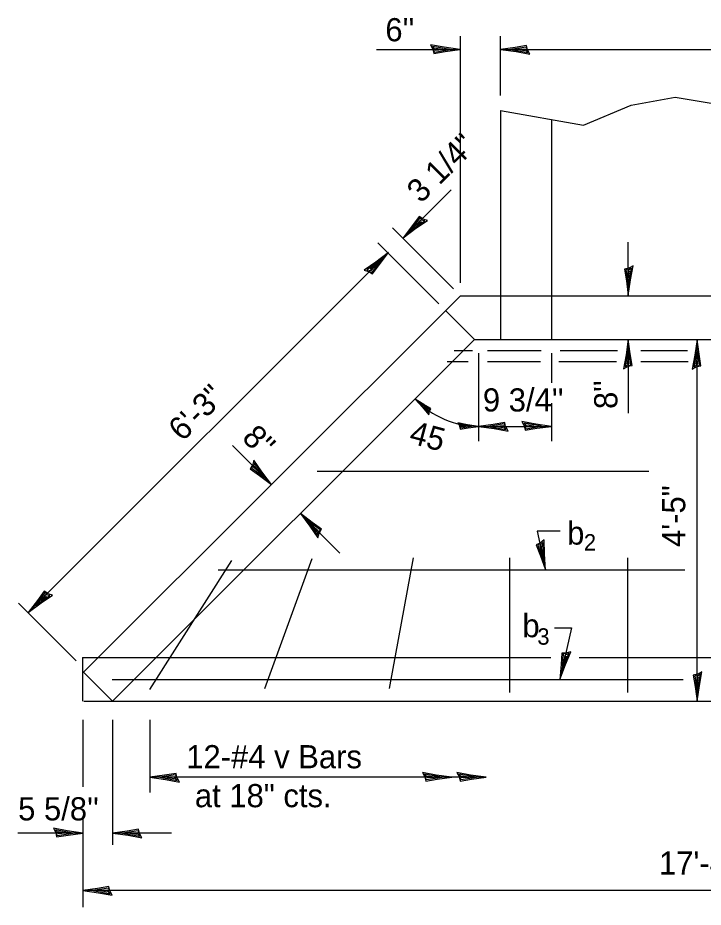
# Model space of a CAD drawing. Extents: x 1600368 to 1611368, y 1592561 to 1599146.
# Drawn here: x 1610819.7 to 1610891.2, y 1598861.8 to 1598954.6 of the extents above; entities that cross this region are included whole.
import ezdxf

# ---------------------------------------------------------------- set-up
doc = ezdxf.new("R2010")
doc.units = 0
for name, color, linetype in [('Design_EX_Roadway Dimensions', 7, 'Continuous'), ('Topo_Culvert Headwall', 7, 'Continuous'), ('Topo_Culverts', 7, 'Continuous'), ('Topo_Retaining Wall', 7, 'Continuous')]:
    doc.layers.add(name, color=color, linetype=linetype)

msp = doc.modelspace()

# ---------------------------------------------------------------- linework, layer by layer
at = {"layer": 'Design_EX_Roadway Dimensions'}
for p, q in [((1610865.899, 1598926.943), (1610865.899, 1598952.706)), ((1610870.063, 1598946.521), (1610870.063, 1598952.706)), ((1610857.133, 1598951.329), (1610865.899, 1598951.329)), ((1610870.063, 1598951.329), (1610922.024, 1598951.329)), ((1610859.918, 1598931.655), (1610864.933, 1598936.67)), ((1610865.172, 1598926.321), (1610858.805, 1598932.688)), ((1610863.622, 1598924.771), (1610857.255, 1598931.137)), ((1610883.399, 1598925.644), (1610883.399, 1598931.208)), ((1610820.802, 1598892.541), (1610858.37, 1598930.107)), ((1610883.399, 1598921.065), (1610883.399, 1598913.349)), ((1610890.576, 1598883.259), (1610890.576, 1598921.034)), ((1610867.775, 1598919.607), (1610867.775, 1598910.435)), ((1610875.374, 1598919.607), (1610875.374, 1598916.529)), ((1610875.374, 1598914.397), (1610875.374, 1598910.435)), ((1610867.775, 1598911.972), (1610875.374, 1598911.972)), ((1610846.163, 1598905.899), (1610842.102, 1598909.961)), ((1610853.318, 1598898.744), (1610849.195, 1598902.87)), ((1610876.273, 1598901.014), (1610873.904, 1598901.014)), ((1610873.904, 1598901.014), (1610874.757, 1598896.995)), ((1610825.785, 1598887.475), (1610819.767, 1598893.494)), ((1610875.681, 1598890.946), (1610877.458, 1598890.946)), ((1610877.458, 1598890.946), (1610876.257, 1598885.546)), ((1610826.486, 1598881.336), (1610826.486, 1598874.328)), ((1610829.585, 1598881.336), (1610829.585, 1598868.266)), ((1610833.484, 1598881.336), (1610833.484, 1598873.736)), ((1610868.578, 1598875.33), (1610833.484, 1598875.33)), ((1610826.486, 1598870.977), (1610826.486, 1598861.763)), ((1610826.486, 1598869.505), (1610819.705, 1598869.505)), ((1610835.731, 1598869.505), (1610829.585, 1598869.505)), ((1610965.618, 1598863.513), (1610826.486, 1598863.513))]:
    msp.add_line(p, q, dxfattribs=at)
for points in [[(1610863.007, 1598951.333), (1610863.109, 1598950.893), (1610864.299, 1598951.101), (1610865.832, 1598951.329), (1610864.189, 1598951.544), (1610862.749, 1598951.79), (1610863.17, 1598951.047), (1610864.799, 1598951.317), (1610862.974, 1598951.629), (1610863.25, 1598951.257), (1610864.015, 1598951.317), (1610863.277, 1598951.426)], [(1610872.889, 1598951.286), (1610872.792, 1598951.729), (1610871.602, 1598951.536), (1610870.063, 1598951.329), (1610871.703, 1598951.093), (1610873.14, 1598950.827), (1610872.729, 1598951.576), (1610871.098, 1598951.329), (1610872.919, 1598950.992), (1610872.647, 1598951.368), (1610871.882, 1598951.318), (1610872.618, 1598951.199)], [(1610870.063, 1598944.958), (1610878.711, 1598943.424), (1610883.706, 1598945.506), (1610888.285, 1598946.338), (1610908.269, 1598943.008), (1610911.601, 1598945.091), (1610922.024, 1598944.958)], [(1610861.946, 1598933.623), (1610861.565, 1598933.869), (1610860.858, 1598932.89), (1610859.918, 1598931.655), (1610861.245, 1598932.648), (1610862.447, 1598933.477), (1610861.629, 1598933.717), (1610860.65, 1598932.386), (1610862.175, 1598933.434), (1610861.718, 1598933.51), (1610861.212, 1598932.934), (1610861.817, 1598933.369)], [(1610856.341, 1598928.139), (1610856.723, 1598927.895), (1610857.428, 1598928.874), (1610858.37, 1598930.107), (1610857.043, 1598929.114), (1610855.841, 1598928.289), (1610856.66, 1598928.048), (1610857.638, 1598929.378), (1610856.112, 1598928.329), (1610856.569, 1598928.254), (1610857.075, 1598928.828), (1610856.471, 1598928.393)], [(1610883.442, 1598928.47), (1610882.999, 1598928.373), (1610883.193, 1598927.181), (1610883.399, 1598925.644), (1610883.634, 1598927.284), (1610883.902, 1598928.72), (1610883.151, 1598928.31), (1610883.401, 1598926.677), (1610883.738, 1598928.498), (1610883.362, 1598928.228), (1610883.411, 1598927.461), (1610883.531, 1598928.197)], [(1610883.356, 1598918.24), (1610883.8, 1598918.336), (1610883.606, 1598919.528), (1610883.399, 1598921.065), (1610883.163, 1598919.425), (1610882.896, 1598917.988), (1610883.647, 1598918.399), (1610883.398, 1598920.032), (1610883.061, 1598918.211), (1610883.437, 1598918.481), (1610883.387, 1598919.247), (1610883.268, 1598918.511)], [(1610890.533, 1598918.209), (1610890.977, 1598918.305), (1610890.783, 1598919.496), (1610890.576, 1598921.034), (1610890.34, 1598919.395), (1610890.074, 1598917.958), (1610890.824, 1598918.369), (1610890.576, 1598920.001), (1610890.239, 1598918.18), (1610890.615, 1598918.451), (1610890.566, 1598919.217), (1610890.446, 1598918.479)], [(1610862.665, 1598913.536), (1610862.81, 1598913.819), (1610862.079, 1598914.243), (1610861.157, 1598914.814), (1610861.938, 1598913.957), (1610862.596, 1598913.176), (1610862.708, 1598913.764), (1610861.714, 1598914.354), (1610862.549, 1598913.364), (1610862.569, 1598913.687), (1610862.133, 1598913.999), (1610862.479, 1598913.608)], [(1610865.799, 1598912.002), (1610865.867, 1598911.693), (1610866.701, 1598911.829), (1610867.775, 1598911.972), (1610866.628, 1598912.138), (1610865.622, 1598912.324), (1610865.91, 1598911.799), (1610867.052, 1598911.974), (1610865.778, 1598912.209), (1610865.969, 1598911.947), (1610866.504, 1598911.982), (1610865.989, 1598912.064)], [(1610870.601, 1598911.929), (1610870.505, 1598912.373), (1610869.313, 1598912.179), (1610867.775, 1598911.972), (1610869.416, 1598911.736), (1610870.852, 1598911.47), (1610870.442, 1598912.22), (1610868.81, 1598911.972), (1610870.629, 1598911.635), (1610870.36, 1598912.011), (1610869.595, 1598911.962), (1610870.329, 1598911.842)], [(1610872.549, 1598912.015), (1610872.645, 1598911.574), (1610873.837, 1598911.766), (1610875.374, 1598911.972), (1610873.734, 1598912.209), (1610872.298, 1598912.475), (1610872.708, 1598911.725), (1610874.34, 1598911.975), (1610872.52, 1598912.311), (1610872.79, 1598911.935), (1610873.555, 1598911.984), (1610872.819, 1598912.104)], [(1610844.196, 1598907.927), (1610843.951, 1598907.547), (1610844.931, 1598906.839), (1610846.163, 1598905.899), (1610845.172, 1598907.226), (1610844.345, 1598908.43), (1610844.105, 1598907.609), (1610845.434, 1598906.631), (1610844.385, 1598908.156), (1610844.31, 1598907.699), (1610844.888, 1598907.193), (1610844.45, 1598907.797)], [(1610851.162, 1598900.842), (1610851.406, 1598901.222), (1610850.429, 1598901.928), (1610849.195, 1598902.87), (1610850.187, 1598901.543), (1610851.013, 1598900.338), (1610851.253, 1598901.159), (1610849.924, 1598902.138), (1610850.973, 1598900.612), (1610851.048, 1598901.07), (1610850.472, 1598901.574), (1610850.908, 1598900.972)], [(1610874.215, 1598899.767), (1610873.801, 1598899.582), (1610874.236, 1598898.455), (1610874.757, 1598896.995), (1610874.648, 1598898.647), (1610874.612, 1598900.107), (1610873.962, 1598899.551), (1610874.545, 1598898.007), (1610874.495, 1598899.856), (1610874.184, 1598899.515), (1610874.393, 1598898.776), (1610874.357, 1598899.519)], [(1610874.215, 1598899.767), (1610873.801, 1598899.582), (1610874.236, 1598898.455), (1610874.757, 1598896.995), (1610874.648, 1598898.647), (1610874.612, 1598900.107), (1610873.962, 1598899.551), (1610874.545, 1598898.007), (1610874.495, 1598899.856), (1610874.184, 1598899.515), (1610874.393, 1598898.776), (1610874.357, 1598899.519)], [(1610822.83, 1598894.507), (1610822.449, 1598894.752), (1610821.744, 1598893.773), (1610820.802, 1598892.541), (1610822.129, 1598893.532), (1610823.332, 1598894.36), (1610822.512, 1598894.601), (1610821.535, 1598893.268), (1610823.06, 1598894.319), (1610822.602, 1598894.393), (1610822.095, 1598893.818), (1610822.701, 1598894.254)], [(1610876.913, 1598888.295), (1610876.46, 1598888.298), (1610876.389, 1598887.092), (1610876.257, 1598885.546), (1610876.843, 1598887.097), (1610877.415, 1598888.44), (1610876.594, 1598888.203), (1610876.484, 1598886.556), (1610877.208, 1598888.26), (1610876.781, 1598888.078), (1610876.663, 1598887.319), (1610876.938, 1598888.012)], [(1610890.619, 1598886.083), (1610890.176, 1598885.988), (1610890.37, 1598884.795), (1610890.576, 1598883.259), (1610890.813, 1598884.898), (1610891.079, 1598886.335), (1610890.329, 1598885.925), (1610890.578, 1598884.292), (1610890.915, 1598886.112), (1610890.537, 1598885.842), (1610890.587, 1598885.077), (1610890.707, 1598885.812)], [(1610862.165, 1598875.373), (1610862.262, 1598874.931), (1610863.453, 1598875.123), (1610864.991, 1598875.33), (1610863.351, 1598875.566), (1610861.914, 1598875.834), (1610862.324, 1598875.084), (1610863.957, 1598875.331), (1610862.137, 1598875.668), (1610862.407, 1598875.292), (1610863.172, 1598875.342), (1610862.438, 1598875.462)], [(1610865.752, 1598875.373), (1610865.849, 1598874.931), (1610867.04, 1598875.123), (1610868.578, 1598875.33), (1610866.938, 1598875.566), (1610865.501, 1598875.834), (1610865.912, 1598875.084), (1610867.544, 1598875.331), (1610865.723, 1598875.668), (1610865.994, 1598875.292), (1610866.76, 1598875.342), (1610866.024, 1598875.462)], [(1610836.308, 1598875.287), (1610836.213, 1598875.73), (1610835.021, 1598875.537), (1610833.484, 1598875.33), (1610835.124, 1598875.095), (1610836.558, 1598874.829), (1610836.15, 1598875.578), (1610834.517, 1598875.329), (1610836.337, 1598874.992), (1610836.067, 1598875.368), (1610835.301, 1598875.318), (1610836.037, 1598875.2)], [(1610823.663, 1598869.548), (1610823.757, 1598869.107), (1610824.949, 1598869.299), (1610826.486, 1598869.505), (1610824.847, 1598869.743), (1610823.412, 1598870.009), (1610823.821, 1598869.26), (1610825.453, 1598869.508), (1610823.632, 1598869.844), (1610823.902, 1598869.468), (1610824.669, 1598869.517), (1610823.933, 1598869.637)], [(1610832.408, 1598869.464), (1610832.313, 1598869.906), (1610831.122, 1598869.712), (1610829.585, 1598869.505), (1610831.224, 1598869.27), (1610832.66, 1598869.004), (1610832.25, 1598869.754), (1610830.618, 1598869.504), (1610832.439, 1598869.17), (1610832.168, 1598869.543), (1610831.402, 1598869.493), (1610832.138, 1598869.376)], [(1610829.31, 1598863.47), (1610829.215, 1598863.914), (1610828.022, 1598863.721), (1610826.486, 1598863.513), (1610828.126, 1598863.277), (1610829.563, 1598863.011), (1610829.152, 1598863.761), (1610827.52, 1598863.513), (1610829.34, 1598863.176), (1610829.07, 1598863.552), (1610828.304, 1598863.502), (1610829.039, 1598863.383)]]:
    msp.add_lwpolyline(points, dxfattribs=at)
msp.add_arc((1610867.777, 1598921.033), 9.061, 223.13839, 270, dxfattribs=at)
at = {"layer": 'Topo_Culvert Headwall'}
for p, q in [((1610875.374, 1598944.016), (1610875.374, 1598921.034)), ((1610870.063, 1598925.613), (1610870.063, 1598921.034)), ((1610826.471, 1598887.839), (1610875.327, 1598887.839)), ((1610878.287, 1598887.839), (1610965.618, 1598887.839))]:
    msp.add_line(p, q, dxfattribs=at)
at = {"layer": 'Topo_Culverts'}
for p, q in [((1610870.063, 1598944.958), (1610870.063, 1598925.613)), ((1610826.554, 1598886.29), (1610865.877, 1598925.613)), ((1610865.877, 1598925.613), (1610907.199, 1598925.613)), ((1610867.36, 1598921.034), (1610864.329, 1598924.065)), ((1610829.585, 1598883.259), (1610867.36, 1598921.034)), ((1610867.36, 1598921.034), (1610924.729, 1598921.034)), ((1610826.471, 1598887.839), (1610826.471, 1598883.259)), ((1610826.471, 1598887.839), (1610826.762, 1598887.839)), ((1610829.585, 1598883.259), (1610826.554, 1598886.29)), ((1610826.577, 1598883.259), (1610965.618, 1598883.259))]:
    msp.add_line(p, q, dxfattribs=at)
at = {"layer": 'Topo_Retaining Wall'}
for p, q in [((1610865.218, 1598919.887), (1610867.157, 1598919.887)), ((1610868.696, 1598919.887), (1610874.317, 1598919.887)), ((1610876.273, 1598919.887), (1610882.254, 1598919.887)), ((1610884.707, 1598919.887), (1610889.579, 1598919.887)), ((1610864.51, 1598918.74), (1610866.684, 1598918.74)), ((1610868.696, 1598918.74), (1610874.236, 1598918.74)), ((1610876.154, 1598918.74), (1610882.172, 1598918.74)), ((1610884.707, 1598918.74), (1610889.652, 1598918.74)), ((1610850.922, 1598907.297), (1610885.527, 1598907.297)), ((1610850.368, 1598898.125), (1610845.441, 1598884.566)), ((1610860.957, 1598898.24), (1610858.459, 1598884.614)), ((1610871.013, 1598898.251), (1610871.013, 1598884.184)), ((1610883.32, 1598898.251), (1610883.32, 1598884.184)), ((1610842.011, 1598897.951), (1610833.438, 1598884.492)), ((1610840.613, 1598896.995), (1610889.29, 1598896.995)), ((1610829.567, 1598885.546), (1610889.127, 1598885.546))]:
    msp.add_line(p, q, dxfattribs=at)

# ---------------------------------------------------------------- texts
at = {"layer": 'Design_EX_Roadway Dimensions'}
for s, height, p in [("6''", 2.4176, (1610858.049, 1598952.175)), ("9 3/4''", 2.4176, (1610868.225, 1598913.521)), ('b', 2.418, (1610877.014, 1598899.626)), ('2', 1.714, (1610878.762, 1598899.001)), ('b', 2.418, (1610872.346, 1598889.955)), ('3', 1.714, (1610873.907, 1598889.171)), ('12-#4 v Bars', 2.41759, (1610837.28, 1598876.27)), (' at 18" cts.', 2.41759, (1610837.28, 1598872.203)), ("5 5/8''", 2.4176, (1610819.74, 1598870.828)), ("17'-4 3/4''", 2.41758, (1610886.597, 1598865.166))]:
    msp.add_text(s, height=height, dxfattribs=at).set_placement(p)
for s, rotation, p in [('3 1/4"', 45, (1610861.765, 1598935.176)), ('6\'-3"', 45.00021, (1610836.891, 1598910.304)), ("8''", 91.604, (1610882.28, 1598913.812)), ('45', 345, (1610860.416, 1598910.256)), ('8"', 315, (1610842.977, 1598910.657)), ('4\'-5"', 90, (1610889.339, 1598899.375))]:
    msp.add_text(s, height=2.4176, rotation=rotation, dxfattribs=at).set_placement(p)

doc.saveas('drawing.dxf')
